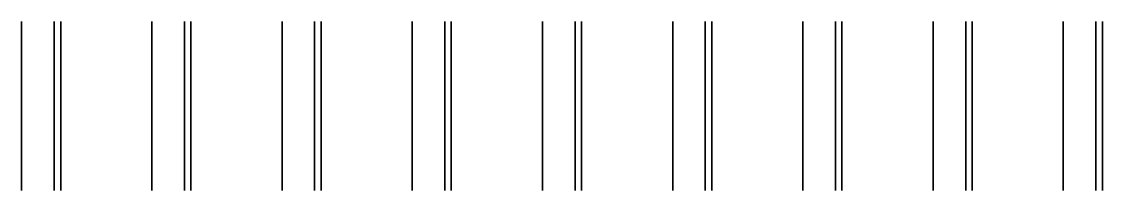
# Model space of a CAD drawing. Header units: millimetres. Extents: x 57.3 to 73.9, y 24.7 to 27.3.
import ezdxf

# ---------------------------------------------------------------- set-up
doc = ezdxf.new("R2010")
doc.units = ezdxf.units.MM
doc.header["$MEASUREMENT"] = 0
doc.linetypes.add('ACAD_ISO03W100', pattern=[30, 12, -18])
doc.layers.add('inele metalice', color=9, linetype='ACAD_ISO03W100')

msp = doc.modelspace()

# ---------------------------------------------------------------- linework, layer by layer
at = {"layer": 'inele metalice', "extrusion": (-1, 0, 6.12323e-17)}
for centre in [(-26.009, 55, -57.291), (-26.009, 55, -57.791), (-26.009, 55, -57.891), (-26.009, 55, -59.291), (-26.009, 55, -59.791), (-26.009, 55, -59.891), (-26.009, 55, -61.291), (-26.009, 55, -61.791), (-26.009, 55, -61.891), (-26.009, 55, -63.291), (-26.009, 55, -63.791), (-26.009, 55, -63.891), (-26.009, 55, -65.291), (-26.009, 55, -65.791), (-26.009, 55, -65.891), (-26.009, 55, -67.291), (-26.009, 55, -67.791), (-26.009, 55, -67.891), (-26.009, 55, -69.291), (-26.009, 55, -69.791), (-26.009, 55, -69.891), (-26.009, 55, -71.291), (-26.009, 55, -71.791), (-26.009, 55, -71.891), (-26.009, 55, -73.291), (-26.009, 55, -73.791), (-26.009, 55, -73.891)]:
    msp.add_circle(centre, 1.3, dxfattribs=at)

doc.saveas('drawing.dxf')
